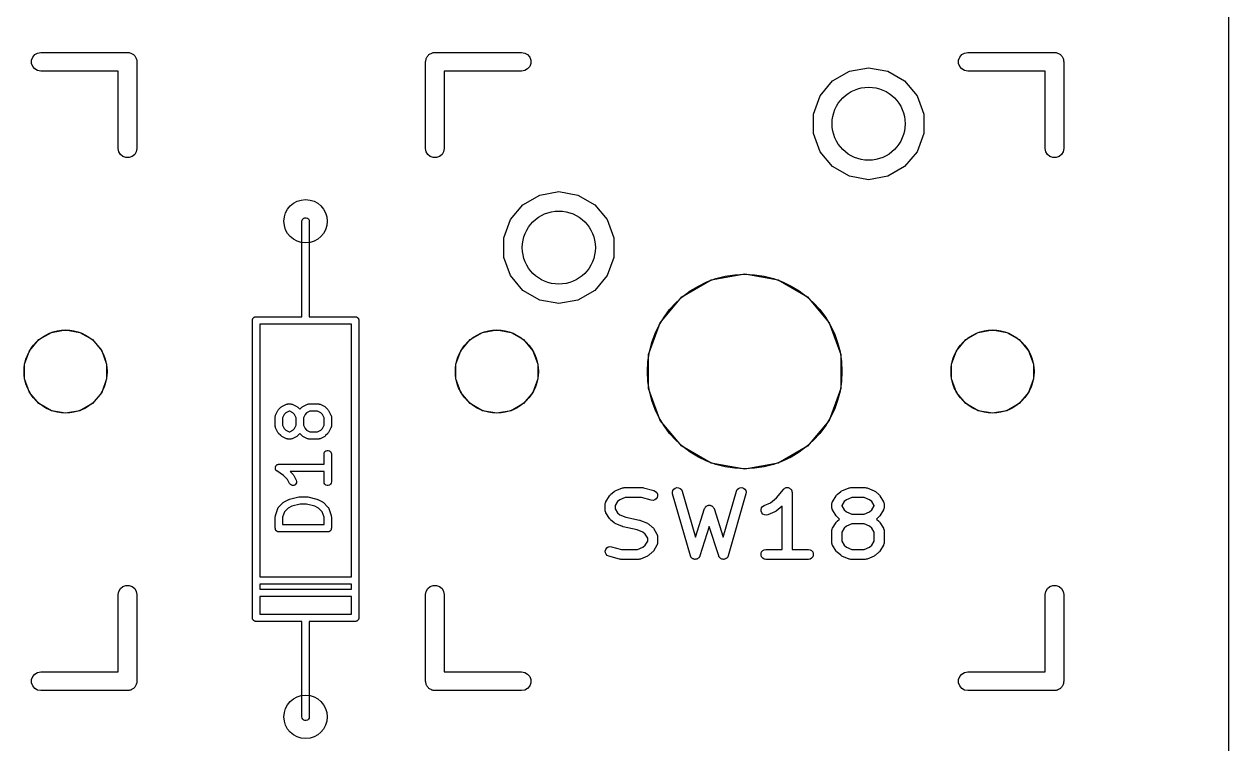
# Model space of a CAD drawing. Extents: x 35 to 203, y -146 to -25.
# Drawn here: x 178.23 to 202.93, y -67.63 to -52.88 of the extents above; entities that cross this region are included whole.
import ezdxf

# ---------------------------------------------------------------- set-up
doc = ezdxf.new("R2010")
doc.units = 0
doc.header["$MEASUREMENT"] = 0
doc.layers.get('0').update_dxf_attribs({"linetype": 'CONTINUOUS'})
doc.layers.add('BLACK', color=7, linetype='CONTINUOUS')

# ---------------------------------------------------------------- blocks, each defined once
blk = doc.blocks.new('PCB外形')
at = {"layer": 'BLACK'}
blk.add_line((202.925, -145.925), (202.925, -28.075), dxfattribs=at)
blk = doc.blocks.new('PCB詳細')
at = {"layer": 'BLACK'}
for p, q in [((178.384, -53.6169), (178.407, -53.5547)), ((178.407, -53.5547), (178.45, -53.5041)), ((178.45, -53.5041), (178.507, -53.471)), ((178.507, -53.471), (178.572, -53.4595)), ((178.572, -53.4595), (180.35, -53.4595)), ((180.35, -53.4595), (180.366, -53.4624)), ((180.366, -53.4624), (180.383, -53.4624)), ((180.383, -53.4624), (180.399, -53.4681)), ((180.399, -53.4681), (180.415, -53.471)), ((180.415, -53.471), (180.43, -53.4793)), ((180.43, -53.4793), (180.445, -53.485)), ((180.445, -53.485), (180.458, -53.4957)), ((180.458, -53.4957), (180.472, -53.5041)), ((180.472, -53.5041), (180.483, -53.5168)), ((180.483, -53.5168), (180.496, -53.5275)), ((180.496, -53.5275), (180.504, -53.542)), ((180.504, -53.542), (180.515, -53.5547)), ((180.515, -53.5547), (180.521, -53.5704)), ((180.521, -53.5704), (180.529, -53.5848)), ((180.529, -53.5848), (180.532, -53.6013)), ((186.468, -53.6013), (186.471, -53.5848)), ((186.471, -53.5848), (186.479, -53.5704)), ((186.479, -53.5704), (186.485, -53.5547)), ((186.485, -53.5547), (186.496, -53.542)), ((186.496, -53.542), (186.504, -53.5275)), ((186.504, -53.5275), (186.517, -53.5168)), ((186.517, -53.5168), (186.528, -53.5041)), ((186.528, -53.5041), (186.542, -53.4957)), ((186.542, -53.4957), (186.555, -53.485)), ((186.555, -53.485), (186.57, -53.4793)), ((186.57, -53.4793), (186.585, -53.471)), ((186.585, -53.471), (186.601, -53.4681)), ((186.601, -53.4681), (186.617, -53.4624)), ((186.617, -53.4624), (186.634, -53.4624)), ((186.634, -53.4624), (186.65, -53.4595)), ((186.65, -53.4595), (188.428, -53.4595)), ((188.428, -53.4595), (188.493, -53.471)), ((188.493, -53.471), (188.55, -53.5041)), ((188.55, -53.5041), (188.593, -53.5547)), ((188.593, -53.5547), (188.616, -53.6169)), ((197.384, -53.6169), (197.407, -53.5547)), ((197.407, -53.5547), (197.45, -53.5041)), ((197.45, -53.5041), (197.507, -53.471)), ((197.507, -53.471), (197.572, -53.4595)), ((197.572, -53.4595), (199.35, -53.4595)), ((199.35, -53.4595), (199.366, -53.4624)), ((199.366, -53.4624), (199.383, -53.4624)), ((199.383, -53.4624), (199.399, -53.4681)), ((199.399, -53.4681), (199.415, -53.471)), ((199.415, -53.471), (199.43, -53.4793)), ((199.43, -53.4793), (199.445, -53.485)), ((199.445, -53.485), (199.458, -53.4957)), ((199.458, -53.4957), (199.472, -53.5041)), ((199.472, -53.5041), (199.483, -53.5168)), ((199.483, -53.5168), (199.496, -53.5275)), ((199.496, -53.5275), (199.504, -53.542)), ((199.504, -53.542), (199.515, -53.5547)), ((199.515, -53.5547), (199.521, -53.5704)), ((199.521, -53.5704), (199.529, -53.5848)), ((199.529, -53.5848), (199.532, -53.6013)), ((178.384, -53.6831), (178.384, -53.6169)), ((178.407, -53.7452), (178.384, -53.6831)), ((178.45, -53.7959), (178.407, -53.7452)), ((178.507, -53.829), (178.45, -53.7959)), ((178.572, -53.8405), (178.507, -53.829)), ((180.532, -53.6013), (180.538, -53.6169)), ((180.538, -53.6169), (180.538, -53.6336)), ((180.538, -53.6336), (180.54, -53.65)), ((180.54, -53.65), (180.54, -55.428)), ((186.459, -53.65), (186.462, -53.6336)), ((186.459, -55.428), (186.459, -53.65)), ((186.462, -53.6169), (186.468, -53.6013)), ((186.462, -53.6336), (186.462, -53.6169)), ((188.493, -53.829), (188.428, -53.8405)), ((188.55, -53.7959), (188.493, -53.829)), ((188.593, -53.7452), (188.55, -53.7959)), ((188.616, -53.6831), (188.593, -53.7452)), ((188.616, -53.6169), (188.616, -53.6831)), ((195.148, -53.8418), (195.54, -53.7726)), ((195.54, -53.7726), (195.932, -53.8418)), ((197.384, -53.6831), (197.384, -53.6169)), ((197.407, -53.7452), (197.384, -53.6831)), ((197.45, -53.7959), (197.407, -53.7452)), ((197.507, -53.829), (197.45, -53.7959)), ((197.572, -53.8405), (197.507, -53.829)), ((199.532, -53.6013), (199.538, -53.6169)), ((199.538, -53.6169), (199.538, -53.6336)), ((199.538, -53.6336), (199.54, -53.65)), ((199.54, -53.65), (199.54, -55.428)), ((180.159, -53.8405), (178.572, -53.8405)), ((180.159, -55.428), (180.159, -53.8405)), ((188.428, -53.8405), (186.84, -53.8405)), ((186.84, -53.8405), (186.84, -55.428)), ((194.546, -54.3463), (194.802, -54.0411)), ((194.802, -54.0411), (195.148, -53.8418)), ((195.932, -53.8418), (196.278, -54.0411)), ((196.278, -54.0411), (196.534, -54.3463)), ((199.159, -53.8405), (197.572, -53.8405)), ((199.159, -55.428), (199.159, -53.8405)), ((194.41, -54.7208), (194.546, -54.3463)), ((196.534, -54.3463), (196.67, -54.7208)), ((194.41, -55.1192), (194.41, -54.7208)), ((196.67, -54.7208), (196.67, -55.1192)), ((194.546, -55.4937), (194.41, -55.1192)), ((196.67, -55.1192), (196.534, -55.4937)), ((180.171, -55.4932), (180.159, -55.428)), ((180.204, -55.5505), (180.171, -55.4932)), ((180.255, -55.593), (180.204, -55.5505)), ((180.496, -55.5505), (180.445, -55.593)), ((180.529, -55.4932), (180.496, -55.5505)), ((180.54, -55.428), (180.529, -55.4932)), ((186.471, -55.4932), (186.459, -55.428)), ((186.504, -55.5505), (186.471, -55.4932)), ((186.555, -55.593), (186.504, -55.5505)), ((186.796, -55.5505), (186.745, -55.593)), ((186.829, -55.4932), (186.796, -55.5505)), ((186.84, -55.428), (186.829, -55.4932)), ((194.802, -55.7989), (194.546, -55.4937)), ((196.534, -55.4937), (196.278, -55.7989)), ((199.171, -55.4932), (199.159, -55.428)), ((199.204, -55.5505), (199.171, -55.4932)), ((199.255, -55.593), (199.204, -55.5505)), ((199.496, -55.5505), (199.445, -55.593)), ((199.529, -55.4932), (199.496, -55.5505)), ((199.54, -55.428), (199.529, -55.4932)), ((180.317, -55.6156), (180.255, -55.593)), ((180.383, -55.6156), (180.317, -55.6156)), ((180.445, -55.593), (180.383, -55.6156)), ((186.617, -55.6156), (186.555, -55.593)), ((186.683, -55.6156), (186.617, -55.6156)), ((186.745, -55.593), (186.683, -55.6156)), ((195.148, -55.9982), (194.802, -55.7989)), ((196.278, -55.7989), (195.932, -55.9982)), ((199.317, -55.6156), (199.255, -55.593)), ((199.383, -55.6156), (199.317, -55.6156)), ((199.445, -55.593), (199.383, -55.6156)), ((195.54, -56.0674), (195.148, -55.9982)), ((195.932, -55.9982), (195.54, -56.0674)), ((188.452, -56.5811), (188.798, -56.3818)), ((188.798, -56.3818), (189.19, -56.3126)), ((189.19, -56.3126), (189.582, -56.3818)), ((189.582, -56.3818), (189.928, -56.5811)), ((188.196, -56.8863), (188.452, -56.5811)), ((189.928, -56.5811), (190.184, -56.8863)), ((183.925, -56.92), (183.93, -56.8943)), ((183.925, -58.19), (183.925, -56.92)), ((183.93, -56.8943), (183.943, -56.8718)), ((183.943, -56.8718), (183.963, -56.855)), ((183.963, -56.855), (183.987, -56.8461)), ((183.987, -56.8461), (184.013, -56.8461)), ((184.013, -56.8461), (184.037, -56.855)), ((184.037, -56.855), (184.057, -56.8718)), ((184.057, -56.8718), (184.07, -56.8943)), ((184.07, -56.8943), (184.075, -56.92)), ((184.075, -56.92), (184.075, -58.19)), ((188.06, -57.2608), (188.196, -56.8863)), ((190.184, -56.8863), (190.32, -57.2608)), ((188.06, -57.6592), (188.06, -57.2608)), ((190.32, -57.2608), (190.32, -57.6592)), ((188.196, -58.0337), (188.06, -57.6592)), ((190.32, -57.6592), (190.184, -58.0337)), ((188.452, -58.3389), (188.196, -58.0337)), ((190.184, -58.0337), (189.928, -58.3389)), ((192.315, -58.1192), (193, -57.9985)), ((193, -57.9985), (193.685, -58.1192)), ((183.925, -58.877), (183.925, -58.19)), ((184.075, -58.19), (184.075, -58.877)), ((191.713, -58.4667), (192.315, -58.1192)), ((193.685, -58.1192), (194.287, -58.4667)), ((188.798, -58.5382), (188.452, -58.3389)), ((189.928, -58.3389), (189.582, -58.5382)), ((191.267, -58.9992), (191.713, -58.4667)), ((194.287, -58.4667), (194.733, -58.9992)), ((189.19, -58.6074), (188.798, -58.5382)), ((189.582, -58.5382), (189.19, -58.6074)), ((182.909, -58.952), (182.91, -58.9455)), ((182.909, -65.048), (182.909, -58.952)), ((182.91, -58.939), (182.912, -58.9328)), ((182.91, -58.9455), (182.91, -58.939)), ((182.912, -58.9328), (182.914, -58.9263)), ((182.914, -58.9263), (182.917, -58.9207)), ((182.917, -58.9207), (182.919, -58.9145)), ((182.919, -58.9145), (182.923, -58.9095)), ((182.923, -58.9095), (182.927, -58.9038)), ((182.927, -58.9038), (182.932, -58.8996)), ((182.932, -58.8996), (182.936, -58.8945)), ((182.936, -58.8945), (182.941, -58.8913)), ((182.941, -58.8913), (182.946, -58.887)), ((182.946, -58.887), (182.953, -58.8848)), ((182.953, -58.8848), (182.958, -58.8815)), ((182.958, -58.8815), (182.965, -58.8804)), ((182.965, -58.8804), (182.971, -58.8781)), ((182.971, -58.8781), (182.978, -58.8781)), ((182.978, -58.8781), (182.984, -58.877)), ((182.984, -58.877), (183.925, -58.877)), ((184.075, -58.877), (185.016, -58.877)), ((185.016, -58.877), (185.022, -58.8781)), ((185.022, -58.8781), (185.029, -58.8781)), ((185.029, -58.8781), (185.035, -58.8804)), ((185.035, -58.8804), (185.042, -58.8815)), ((185.042, -58.8815), (185.047, -58.8848)), ((185.047, -58.8848), (185.053, -58.887)), ((185.053, -58.887), (185.059, -58.8913)), ((185.059, -58.8913), (185.064, -58.8945)), ((185.064, -58.8945), (185.068, -58.8996)), ((185.068, -58.8996), (185.073, -58.9038)), ((185.073, -58.9038), (185.077, -58.9095)), ((185.077, -58.9095), (185.081, -58.9145)), ((185.081, -58.9145), (185.083, -58.9207)), ((185.083, -58.9207), (185.086, -58.9263)), ((185.086, -58.9263), (185.088, -58.9328)), ((185.088, -58.9328), (185.09, -58.939)), ((185.09, -58.939), (185.09, -58.9455)), ((185.09, -58.9455), (185.091, -58.952)), ((185.091, -58.952), (185.091, -65.048)), ((191.029, -59.6524), (191.267, -58.9992)), ((194.733, -58.9992), (194.971, -59.6524)), ((178.531, -59.3457), (178.788, -59.1974)), ((178.788, -59.1974), (179.08, -59.1458)), ((179.08, -59.1458), (179.372, -59.1974)), ((179.372, -59.1974), (179.629, -59.3457)), ((184, -59.027), (183.059, -59.027)), ((183.059, -59.027), (183.059, -64.211)), ((184.941, -59.027), (184, -59.027)), ((184.941, -64.211), (184.941, -59.027)), ((187.371, -59.3457), (187.628, -59.1974)), ((187.628, -59.1974), (187.92, -59.1458)), ((187.92, -59.1458), (188.212, -59.1974)), ((188.212, -59.1974), (188.469, -59.3457)), ((197.531, -59.3457), (197.788, -59.1974)), ((197.788, -59.1974), (198.08, -59.1458)), ((198.08, -59.1458), (198.372, -59.1974)), ((198.372, -59.1974), (198.629, -59.3457)), ((178.34, -59.5729), (178.531, -59.3457)), ((179.629, -59.3457), (179.82, -59.5729)), ((187.18, -59.5729), (187.371, -59.3457)), ((188.469, -59.3457), (188.66, -59.5729)), ((197.34, -59.5729), (197.531, -59.3457)), ((198.629, -59.3457), (198.82, -59.5729)), ((178.239, -59.8517), (178.34, -59.5729)), ((179.82, -59.5729), (179.921, -59.8517)), ((187.079, -59.8517), (187.18, -59.5729)), ((188.66, -59.5729), (188.761, -59.8517)), ((191.029, -60.3476), (191.029, -59.6524)), ((194.971, -59.6524), (194.971, -60.3476)), ((197.239, -59.8517), (197.34, -59.5729)), ((198.82, -59.5729), (198.921, -59.8517)), ((178.239, -60.1483), (178.239, -59.8517)), ((179.921, -59.8517), (179.921, -60.1483)), ((187.079, -60.1483), (187.079, -59.8517)), ((188.761, -59.8517), (188.761, -60.1483)), ((197.239, -60.1483), (197.239, -59.8517)), ((198.921, -59.8517), (198.921, -60.1483)), ((178.34, -60.4271), (178.239, -60.1483)), ((179.921, -60.1483), (179.82, -60.4271)), ((187.18, -60.4271), (187.079, -60.1483)), ((188.761, -60.1483), (188.66, -60.4271)), ((197.34, -60.4271), (197.239, -60.1483)), ((198.921, -60.1483), (198.82, -60.4271)), ((178.531, -60.6543), (178.34, -60.4271)), ((179.82, -60.4271), (179.629, -60.6543)), ((187.371, -60.6543), (187.18, -60.4271)), ((188.66, -60.4271), (188.469, -60.6543)), ((191.267, -61.0008), (191.029, -60.3476)), ((194.971, -60.3476), (194.733, -61.0008)), ((197.531, -60.6543), (197.34, -60.4271)), ((198.82, -60.4271), (198.629, -60.6543)), ((178.788, -60.8026), (178.531, -60.6543)), ((179.629, -60.6543), (179.372, -60.8026)), ((183.447, -60.7803), (183.495, -60.7327)), ((183.495, -60.7327), (183.504, -60.7258)), ((183.504, -60.7258), (183.514, -60.7186)), ((183.514, -60.7186), (183.609, -60.671)), ((183.609, -60.671), (183.613, -60.6698)), ((183.613, -60.6698), (183.617, -60.6676)), ((183.617, -60.6676), (183.626, -60.6661)), ((183.626, -60.6661), (183.634, -60.6636)), ((183.634, -60.6636), (183.639, -60.6638)), ((183.639, -60.6638), (183.643, -60.6631)), ((183.643, -60.6631), (183.69, -60.6631)), ((183.69, -60.6631), (183.695, -60.6638)), ((183.695, -60.6638), (183.699, -60.6636)), ((183.699, -60.6636), (183.707, -60.6661)), ((183.707, -60.6661), (183.716, -60.6676)), ((183.716, -60.6676), (183.72, -60.6698)), ((183.72, -60.6698), (183.724, -60.671)), ((183.724, -60.671), (183.819, -60.7186)), ((183.819, -60.7186), (183.829, -60.7258)), ((183.829, -60.7258), (183.839, -60.7327)), ((183.839, -60.7327), (183.881, -60.7749)), ((183.881, -60.7749), (183.923, -60.7327)), ((183.923, -60.7327), (183.933, -60.7258)), ((183.933, -60.7258), (183.943, -60.7186)), ((183.943, -60.7186), (184.038, -60.671)), ((184.038, -60.671), (184.042, -60.6698)), ((184.042, -60.6698), (184.046, -60.6676)), ((184.046, -60.6676), (184.054, -60.6661)), ((184.054, -60.6661), (184.063, -60.6636)), ((184.063, -60.6636), (184.067, -60.6638)), ((184.067, -60.6638), (184.071, -60.6631)), ((184.071, -60.6631), (184.262, -60.6631)), ((184.262, -60.6631), (184.266, -60.6638)), ((184.266, -60.6638), (184.27, -60.6636)), ((184.27, -60.6636), (184.279, -60.6661)), ((184.279, -60.6661), (184.288, -60.6676)), ((184.288, -60.6676), (184.291, -60.6698)), ((184.291, -60.6698), (184.295, -60.671)), ((184.295, -60.671), (184.391, -60.7186)), ((184.391, -60.7186), (184.4, -60.7258)), ((184.4, -60.7258), (184.41, -60.7327)), ((184.41, -60.7327), (184.458, -60.7803)), ((187.628, -60.8026), (187.371, -60.6543)), ((188.469, -60.6543), (188.212, -60.8026)), ((197.788, -60.8026), (197.531, -60.6543)), ((198.629, -60.6543), (198.372, -60.8026)), ((179.08, -60.8541), (178.788, -60.8026)), ((179.372, -60.8026), (179.08, -60.8541)), ((183.377, -60.9286), (183.378, -60.9243)), ((183.377, -61.119), (183.377, -60.9286)), ((183.378, -60.92), (183.38, -60.9116)), ((183.378, -60.9243), (183.378, -60.92)), ((183.38, -60.9116), (183.382, -60.9029)), ((183.382, -60.9029), (183.384, -60.8992)), ((183.384, -60.8992), (183.385, -60.895)), ((183.385, -60.895), (183.433, -60.7998)), ((183.433, -60.7998), (183.44, -60.7901)), ((183.44, -60.7901), (183.447, -60.7803)), ((183.562, -60.8778), (183.527, -60.9463)), ((183.527, -60.9463), (183.527, -61.1013)), ((183.592, -60.8474), (183.562, -60.8778)), ((183.661, -60.8131), (183.592, -60.8474)), ((183.673, -60.8131), (183.661, -60.8131)), ((183.741, -60.8474), (183.673, -60.8131)), ((183.772, -60.8778), (183.741, -60.8474)), ((183.806, -60.9463), (183.772, -60.8778)), ((183.806, -61.1013), (183.806, -60.9463)), ((183.99, -60.8778), (183.956, -60.9463)), ((183.956, -60.9463), (183.956, -61.1013)), ((184.021, -60.8474), (183.99, -60.8778)), ((184.089, -60.8131), (184.021, -60.8474)), ((184.244, -60.8131), (184.089, -60.8131)), ((184.313, -60.8474), (184.244, -60.8131)), ((184.343, -60.8778), (184.313, -60.8474)), ((184.377, -60.9463), (184.343, -60.8778)), ((184.377, -61.1013), (184.377, -60.9463)), ((184.458, -60.7803), (184.465, -60.7901)), ((184.465, -60.7901), (184.472, -60.7998)), ((184.472, -60.7998), (184.519, -60.895)), ((184.519, -60.895), (184.521, -60.8992)), ((184.521, -60.8992), (184.523, -60.9029)), ((184.523, -60.9029), (184.524, -60.9116)), ((184.524, -60.9116), (184.527, -60.92)), ((184.527, -60.92), (184.527, -60.9243)), ((184.527, -60.9243), (184.527, -60.9286)), ((184.527, -60.9286), (184.527, -61.119)), ((187.92, -60.8541), (187.628, -60.8026)), ((188.212, -60.8026), (187.92, -60.8541)), ((198.08, -60.8541), (197.788, -60.8026)), ((198.372, -60.8026), (198.08, -60.8541)), ((183.378, -61.1233), (183.377, -61.119)), ((183.378, -61.1276), (183.378, -61.1233)), ((183.38, -61.136), (183.378, -61.1276)), ((183.382, -61.1447), (183.38, -61.136)), ((183.384, -61.1484), (183.382, -61.1447)), ((183.385, -61.1526), (183.384, -61.1484)), ((183.433, -61.2478), (183.385, -61.1526)), ((183.527, -61.1013), (183.562, -61.1699)), ((183.562, -61.1699), (183.592, -61.2003)), ((183.592, -61.2003), (183.661, -61.2345)), ((183.661, -61.2345), (183.673, -61.2345)), ((183.673, -61.2345), (183.741, -61.2003)), ((183.741, -61.2003), (183.772, -61.1699)), ((183.772, -61.1699), (183.806, -61.1013)), ((183.956, -61.1013), (183.99, -61.1699)), ((183.99, -61.1699), (184.021, -61.2003)), ((184.021, -61.2003), (184.089, -61.2345)), ((184.089, -61.2345), (184.244, -61.2345)), ((184.244, -61.2345), (184.313, -61.2003)), ((184.313, -61.2003), (184.343, -61.1699)), ((184.343, -61.1699), (184.377, -61.1013)), ((184.519, -61.1526), (184.472, -61.2478)), ((184.521, -61.1484), (184.519, -61.1526)), ((184.523, -61.1447), (184.521, -61.1484)), ((184.524, -61.136), (184.523, -61.1447)), ((184.527, -61.1276), (184.524, -61.136)), ((184.527, -61.119), (184.527, -61.1233)), ((184.527, -61.1233), (184.527, -61.1276)), ((191.713, -61.5332), (191.267, -61.0008)), ((194.733, -61.0008), (194.287, -61.5332)), ((183.44, -61.2575), (183.433, -61.2478)), ((183.447, -61.2673), (183.44, -61.2575)), ((183.495, -61.3149), (183.447, -61.2673)), ((183.504, -61.3218), (183.495, -61.3149)), ((183.514, -61.329), (183.504, -61.3218)), ((183.609, -61.3766), (183.514, -61.329)), ((183.613, -61.3778), (183.609, -61.3766)), ((183.617, -61.38), (183.613, -61.3778)), ((183.626, -61.3815), (183.617, -61.38)), ((183.634, -61.384), (183.626, -61.3815)), ((183.639, -61.3838), (183.634, -61.384)), ((183.643, -61.3845), (183.639, -61.3838)), ((183.69, -61.3845), (183.643, -61.3845)), ((183.695, -61.3838), (183.69, -61.3845)), ((183.699, -61.384), (183.695, -61.3838)), ((183.707, -61.3815), (183.699, -61.384)), ((183.716, -61.38), (183.707, -61.3815)), ((183.72, -61.3778), (183.716, -61.38)), ((183.724, -61.3766), (183.72, -61.3778)), ((183.819, -61.329), (183.724, -61.3766)), ((183.829, -61.3218), (183.819, -61.329)), ((183.839, -61.3149), (183.829, -61.3218)), ((183.881, -61.2727), (183.839, -61.3149)), ((183.923, -61.3149), (183.881, -61.2727)), ((183.933, -61.3218), (183.923, -61.3149)), ((183.943, -61.329), (183.933, -61.3218)), ((184.038, -61.3766), (183.943, -61.329)), ((184.042, -61.3778), (184.038, -61.3766)), ((184.046, -61.38), (184.042, -61.3778)), ((184.054, -61.3815), (184.046, -61.38)), ((184.063, -61.384), (184.054, -61.3815)), ((184.067, -61.3838), (184.063, -61.384)), ((184.071, -61.3845), (184.067, -61.3838)), ((184.262, -61.3845), (184.071, -61.3845)), ((184.266, -61.3838), (184.262, -61.3845)), ((184.27, -61.384), (184.266, -61.3838)), ((184.279, -61.3815), (184.27, -61.384)), ((184.288, -61.38), (184.279, -61.3815)), ((184.291, -61.3778), (184.288, -61.38)), ((184.295, -61.3766), (184.291, -61.3778)), ((184.391, -61.329), (184.295, -61.3766)), ((184.4, -61.3218), (184.391, -61.329)), ((184.41, -61.3149), (184.4, -61.3218)), ((184.458, -61.2673), (184.41, -61.3149)), ((184.465, -61.2575), (184.458, -61.2673)), ((184.472, -61.2478), (184.465, -61.2575)), ((184.377, -61.6905), (184.382, -61.6648)), ((184.377, -61.9012), (184.377, -61.6905)), ((184.382, -61.6648), (184.395, -61.6423)), ((184.395, -61.6423), (184.415, -61.6255)), ((184.415, -61.6255), (184.439, -61.6166)), ((184.439, -61.6166), (184.465, -61.6166)), ((184.465, -61.6166), (184.49, -61.6255)), ((184.49, -61.6255), (184.51, -61.6423)), ((184.51, -61.6423), (184.523, -61.6648)), ((184.523, -61.6648), (184.527, -61.6905)), ((184.527, -61.6905), (184.527, -62.2619)), ((192.315, -61.8808), (191.713, -61.5332)), ((194.287, -61.5332), (193.685, -61.8808)), ((183.378, -61.9714), (183.379, -61.9673)), ((183.379, -61.9803), (183.378, -61.9714)), ((183.379, -61.9632), (183.382, -61.9548)), ((183.379, -61.9673), (183.379, -61.9632)), ((183.379, -61.9892), (183.379, -61.9803)), ((183.382, -61.9548), (183.384, -61.9461)), ((183.384, -61.9461), (183.386, -61.9426)), ((183.386, -61.9426), (183.387, -61.9387)), ((183.387, -61.9387), (183.393, -61.9318)), ((183.393, -61.9318), (183.398, -61.9244)), ((183.398, -61.9244), (183.402, -61.9219)), ((183.402, -61.9219), (183.404, -61.9187)), ((183.404, -61.9187), (183.412, -61.9143)), ((183.412, -61.9143), (183.419, -61.909)), ((183.419, -61.909), (183.423, -61.9078)), ((183.423, -61.9078), (183.427, -61.9057)), ((183.427, -61.9057), (183.436, -61.9042)), ((183.436, -61.9042), (183.444, -61.9016)), ((183.444, -61.9016), (183.448, -61.9019)), ((183.448, -61.9019), (183.452, -61.9012)), ((183.452, -61.9012), (184.377, -61.9012)), ((193, -62.0015), (192.315, -61.8808)), ((193.685, -61.8808), (193, -62.0015)), ((183.38, -61.9931), (183.379, -61.9892)), ((183.38, -61.9973), (183.38, -61.9931)), ((183.384, -62.0053), (183.38, -61.9973)), ((183.387, -62.0137), (183.384, -62.0053)), ((183.39, -62.0169), (183.387, -62.0137)), ((183.392, -62.0206), (183.39, -62.0169)), ((183.398, -62.0268), (183.392, -62.0206)), ((183.404, -62.0336), (183.398, -62.0268)), ((183.408, -62.0357), (183.404, -62.0336)), ((183.411, -62.0386), (183.408, -62.0357)), ((183.547, -62.1297), (183.411, -62.0386)), ((183.629, -62.2111), (183.547, -62.1297)), ((183.671, -62.2954), (183.629, -62.2111)), ((184.377, -62.0512), (183.681, -62.0512)), ((183.681, -62.0512), (183.744, -62.1136)), ((183.744, -62.1136), (183.75, -62.1235)), ((183.75, -62.1235), (183.758, -62.1331)), ((183.758, -62.1331), (183.805, -62.2284)), ((183.805, -62.2284), (183.813, -62.2533)), ((184.377, -62.2619), (184.377, -62.0512)), ((183.687, -62.3164), (183.671, -62.2954)), ((183.708, -62.3307), (183.687, -62.3164)), ((183.734, -62.3368), (183.708, -62.3307)), ((183.759, -62.3338), (183.734, -62.3368)), ((183.783, -62.3221), (183.759, -62.3338)), ((183.801, -62.3032), (183.783, -62.3221)), ((183.811, -62.2793), (183.801, -62.3032)), ((183.813, -62.2533), (183.811, -62.2793)), ((184.382, -62.2876), (184.377, -62.2619)), ((184.395, -62.3101), (184.382, -62.2876)), ((184.415, -62.3269), (184.395, -62.3101)), ((184.439, -62.3358), (184.415, -62.3269)), ((184.465, -62.3358), (184.439, -62.3358)), ((184.49, -62.3269), (184.465, -62.3358)), ((184.51, -62.3101), (184.49, -62.3269)), ((184.523, -62.2876), (184.51, -62.3101)), ((184.527, -62.2619), (184.523, -62.2876)), ((190.25, -62.5224), (190.322, -62.4619)), ((190.322, -62.4619), (190.336, -62.4544)), ((190.336, -62.4544), (190.348, -62.4462)), ((190.348, -62.4462), (190.493, -62.3857)), ((190.493, -62.3857), (190.496, -62.3852)), ((190.496, -62.3852), (190.498, -62.3841)), ((190.498, -62.3841), (190.513, -62.3814)), ((190.513, -62.3814), (190.528, -62.378)), ((190.528, -62.378), (190.53, -62.3783)), ((190.53, -62.3783), (190.533, -62.3779)), ((190.533, -62.3779), (190.895, -62.3779)), ((190.895, -62.3779), (190.909, -62.3803)), ((190.909, -62.3803), (190.923, -62.3816)), ((190.923, -62.3816), (191.14, -62.4421)), ((191.14, -62.4421), (191.172, -62.4573)), ((191.172, -62.4573), (191.197, -62.4825)), ((191.52, -62.4723), (191.528, -62.4381)), ((191.523, -62.5074), (191.52, -62.4723)), ((191.528, -62.4381), (191.548, -62.4089)), ((191.548, -62.4089), (191.577, -62.3882)), ((191.577, -62.3882), (191.611, -62.3785)), ((191.611, -62.3785), (191.646, -62.381)), ((191.646, -62.381), (191.678, -62.3953)), ((191.678, -62.3953), (191.703, -62.4199)), ((191.703, -62.4199), (191.719, -62.4516)), ((191.719, -62.4516), (191.99, -63.399)), ((192.559, -63.399), (192.83, -62.4516)), ((192.83, -62.4516), (192.845, -62.4199)), ((192.845, -62.4199), (192.871, -62.3953)), ((192.871, -62.3953), (192.903, -62.381)), ((192.903, -62.381), (192.938, -62.3785)), ((192.938, -62.3785), (192.972, -62.3882)), ((192.972, -62.3882), (193, -62.4089)), ((193, -62.4089), (193.02, -62.4381)), ((193.02, -62.4381), (193.029, -62.4723)), ((193.029, -62.4723), (193.025, -62.5074)), ((193.653, -62.5895), (193.792, -62.4161)), ((193.792, -62.4153), (193.793, -62.4142)), ((193.792, -62.4161), (193.792, -62.4153)), ((193.793, -62.4142), (193.806, -62.4036)), ((193.806, -62.4036), (193.818, -62.3927)), ((193.818, -62.3927), (193.819, -62.3923)), ((193.819, -62.3923), (193.82, -62.3915)), ((193.82, -62.3915), (193.836, -62.3859)), ((193.836, -62.3859), (193.851, -62.3799)), ((193.851, -62.3799), (193.852, -62.3799)), ((193.852, -62.3799), (193.853, -62.3795)), ((193.853, -62.3795), (193.87, -62.3795)), ((193.87, -62.3795), (193.886, -62.3791)), ((193.886, -62.3791), (193.887, -62.3795)), ((193.887, -62.3795), (193.888, -62.3795)), ((193.888, -62.3795), (193.904, -62.3851)), ((193.904, -62.3851), (193.92, -62.3904)), ((193.92, -62.3904), (193.921, -62.3911)), ((193.921, -62.3911), (193.922, -62.3915)), ((193.922, -62.3915), (193.934, -62.4021)), ((193.934, -62.4021), (193.947, -62.4124)), ((193.947, -62.4124), (193.948, -62.4134)), ((193.948, -62.4134), (193.949, -62.4142)), ((193.949, -62.4142), (193.957, -62.4285)), ((193.957, -62.4285), (193.965, -62.4426)), ((193.965, -62.4426), (193.966, -62.4437)), ((193.966, -62.4437), (193.966, -62.4448)), ((193.966, -62.4448), (193.969, -62.461)), ((193.969, -62.461), (193.972, -62.4771)), ((193.972, -62.4771), (193.972, -62.4783)), ((193.972, -62.4783), (193.972, -62.4795)), ((193.972, -62.4795), (193.972, -63.6479)), ((194.894, -62.5224), (194.967, -62.4619)), ((194.967, -62.4619), (194.98, -62.4544)), ((194.98, -62.4544), (194.993, -62.4462)), ((194.993, -62.4462), (195.138, -62.3857)), ((195.138, -62.3857), (195.14, -62.3852)), ((195.14, -62.3852), (195.142, -62.3841)), ((195.142, -62.3841), (195.158, -62.3814)), ((195.158, -62.3814), (195.172, -62.378)), ((195.172, -62.378), (195.175, -62.3783)), ((195.175, -62.3783), (195.177, -62.3779)), ((195.177, -62.3779), (195.467, -62.3779)), ((195.467, -62.3779), (195.47, -62.3783)), ((195.47, -62.3783), (195.472, -62.378)), ((195.472, -62.378), (195.487, -62.3814)), ((195.487, -62.3814), (195.502, -62.3841)), ((195.502, -62.3841), (195.504, -62.3852)), ((195.504, -62.3852), (195.507, -62.3857)), ((195.507, -62.3857), (195.652, -62.4462)), ((195.652, -62.4462), (195.664, -62.4544)), ((195.664, -62.4544), (195.678, -62.4619)), ((195.678, -62.4619), (195.75, -62.5224)), ((183.447, -62.7803), (183.542, -62.6851)), ((183.542, -62.6851), (183.552, -62.6782)), ((183.552, -62.6782), (183.562, -62.671)), ((183.562, -62.671), (183.657, -62.6234)), ((183.657, -62.6234), (183.665, -62.6211)), ((183.665, -62.6211), (183.672, -62.6177)), ((183.672, -62.6177), (183.863, -62.5701)), ((183.89, -62.7179), (183.717, -62.7612)), ((183.863, -62.5701), (183.872, -62.5694)), ((183.872, -62.5694), (183.881, -62.5679)), ((183.881, -62.5679), (184.024, -62.5679)), ((184.015, -62.7179), (183.89, -62.7179)), ((184.188, -62.7612), (184.015, -62.7179)), ((184.024, -62.5679), (184.033, -62.5694)), ((184.033, -62.5694), (184.042, -62.5701)), ((184.042, -62.5701), (184.232, -62.6177)), ((184.232, -62.6177), (184.24, -62.6211)), ((184.24, -62.6211), (184.248, -62.6234)), ((184.248, -62.6234), (184.343, -62.671)), ((184.343, -62.671), (184.353, -62.6782)), ((184.353, -62.6782), (184.363, -62.6851)), ((184.363, -62.6851), (184.458, -62.7803)), ((190.141, -62.7214), (190.142, -62.7118)), ((190.141, -62.8424), (190.141, -62.7214)), ((190.142, -62.7118), (190.143, -62.7021)), ((190.143, -62.7021), (190.145, -62.6946)), ((190.145, -62.6946), (190.147, -62.6867)), ((190.147, -62.6867), (190.152, -62.6782)), ((190.152, -62.6782), (190.155, -62.6692)), ((190.155, -62.6692), (190.228, -62.5482)), ((190.228, -62.5482), (190.239, -62.5354)), ((190.239, -62.5354), (190.25, -62.5224)), ((190.393, -62.6675), (190.344, -62.7496)), ((190.441, -62.6279), (190.393, -62.6675)), ((190.553, -62.5811), (190.441, -62.6279)), ((190.882, -62.5811), (190.553, -62.5811)), ((191.086, -62.6379), (190.882, -62.5811)), ((191.121, -62.6413), (191.086, -62.6379)), ((191.155, -62.6325), (191.121, -62.6413)), ((191.184, -62.6125), (191.155, -62.6325)), ((191.205, -62.5838), (191.184, -62.6125)), ((191.197, -62.4825), (191.212, -62.5146)), ((191.214, -62.5498), (191.205, -62.5838)), ((191.212, -62.5146), (191.214, -62.5498)), ((191.886, -63.7774), (191.523, -62.5074)), ((193.025, -62.5074), (192.662, -63.7774)), ((193.396, -62.7486), (193.527, -62.694)), ((193.527, -62.694), (193.653, -62.5895)), ((194.785, -62.7214), (194.787, -62.7118)), ((194.785, -62.7819), (194.785, -62.7214)), ((194.787, -62.7021), (194.79, -62.6946)), ((194.787, -62.7118), (194.787, -62.7021)), ((194.79, -62.6946), (194.791, -62.6867)), ((194.791, -62.6867), (194.796, -62.6782)), ((194.796, -62.6782), (194.8, -62.6692)), ((194.8, -62.6692), (194.872, -62.5482)), ((194.872, -62.5482), (194.883, -62.5354)), ((194.883, -62.5354), (194.894, -62.5224)), ((195.038, -62.6675), (194.988, -62.7496)), ((195.085, -62.6279), (195.038, -62.6675)), ((195.197, -62.5811), (195.085, -62.6279)), ((195.447, -62.5811), (195.197, -62.5811)), ((195.559, -62.6279), (195.447, -62.5811)), ((195.607, -62.6675), (195.559, -62.6279)), ((195.656, -62.7496), (195.607, -62.6675)), ((195.75, -62.5224), (195.761, -62.5354)), ((195.761, -62.5354), (195.772, -62.5482)), ((195.772, -62.5482), (195.845, -62.6692)), ((195.845, -62.6692), (195.848, -62.6782)), ((195.848, -62.6782), (195.853, -62.6867)), ((195.853, -62.6867), (195.855, -62.6946)), ((195.855, -62.6946), (195.857, -62.7021)), ((195.857, -62.7021), (195.858, -62.7118)), ((195.858, -62.7118), (195.859, -62.7214)), ((195.859, -62.7214), (195.859, -62.7819)), ((183.377, -62.9762), (183.379, -62.9643)), ((183.379, -62.9643), (183.381, -62.9525)), ((183.381, -62.9525), (183.429, -62.8096)), ((183.429, -62.8096), (183.431, -62.8058)), ((183.431, -62.8058), (183.432, -62.8016)), ((183.432, -62.8016), (183.437, -62.7944)), ((183.437, -62.7944), (183.441, -62.7867)), ((183.441, -62.7867), (183.444, -62.7838)), ((183.444, -62.7838), (183.447, -62.7803)), ((183.566, -62.8738), (183.527, -62.9884)), ((183.64, -62.7997), (183.566, -62.8738)), ((183.717, -62.7612), (183.64, -62.7997)), ((184.265, -62.7997), (184.188, -62.7612)), ((184.339, -62.8738), (184.265, -62.7997)), ((184.377, -62.9884), (184.339, -62.8738)), ((184.458, -62.7803), (184.46, -62.7838)), ((184.46, -62.7838), (184.464, -62.7867)), ((184.464, -62.7867), (184.468, -62.7944)), ((184.468, -62.7944), (184.473, -62.8016)), ((184.473, -62.8016), (184.474, -62.8058)), ((184.474, -62.8058), (184.476, -62.8096)), ((184.476, -62.8096), (184.524, -62.9525)), ((184.524, -62.9525), (184.525, -62.9643)), ((184.525, -62.9643), (184.527, -62.9762)), ((190.142, -62.852), (190.141, -62.8424)), ((190.143, -62.8617), (190.142, -62.852)), ((190.145, -62.8692), (190.143, -62.8617)), ((190.147, -62.8771), (190.145, -62.8692)), ((190.152, -62.8856), (190.147, -62.8771)), ((190.155, -62.8947), (190.152, -62.8856)), ((190.228, -63.0156), (190.155, -62.8947)), ((190.344, -62.7496), (190.344, -62.8142)), ((190.344, -62.8142), (190.393, -62.8963)), ((190.393, -62.8963), (190.441, -62.9359)), ((190.441, -62.9359), (190.563, -62.9868)), ((191.99, -63.399), (192.178, -62.8114)), ((192.178, -62.8114), (192.179, -62.8078)), ((192.179, -62.8078), (192.18, -62.8039)), ((192.18, -62.8039), (192.188, -62.7923)), ((192.188, -62.7923), (192.194, -62.7802)), ((192.194, -62.7802), (192.197, -62.7775)), ((192.197, -62.7775), (192.199, -62.7741)), ((192.199, -62.7741), (192.21, -62.7657)), ((192.21, -62.7657), (192.22, -62.7565)), ((192.22, -62.7565), (192.224, -62.7549)), ((192.224, -62.7549), (192.227, -62.7525)), ((192.227, -62.7525), (192.24, -62.7483)), ((192.24, -62.7483), (192.253, -62.7431)), ((192.253, -62.7431), (192.257, -62.7429)), ((192.257, -62.7429), (192.261, -62.7417)), ((192.261, -62.7417), (192.274, -62.7422)), ((192.274, -62.7422), (192.288, -62.7417)), ((192.288, -62.7417), (192.292, -62.7429)), ((192.292, -62.7429), (192.296, -62.7431)), ((192.296, -62.7431), (192.309, -62.7483)), ((192.309, -62.7483), (192.322, -62.7525)), ((192.322, -62.7525), (192.325, -62.7549)), ((192.325, -62.7549), (192.329, -62.7565)), ((192.329, -62.7565), (192.339, -62.7657)), ((192.339, -62.7657), (192.349, -62.7741)), ((192.349, -62.7741), (192.352, -62.7775)), ((192.352, -62.7775), (192.355, -62.7802)), ((192.355, -62.7802), (192.361, -62.7923)), ((192.361, -62.7923), (192.368, -62.8039)), ((192.368, -62.8039), (192.369, -62.8078)), ((192.369, -62.8078), (192.371, -62.8114)), ((192.371, -62.8114), (192.559, -63.399)), ((193.335, -62.8293), (193.345, -62.7957)), ((193.336, -62.8646), (193.335, -62.8293)), ((193.35, -62.8971), (193.336, -62.8646)), ((193.345, -62.7957), (193.367, -62.7676)), ((193.374, -62.9231), (193.35, -62.8971)), ((193.367, -62.7676), (193.396, -62.7486)), ((193.405, -62.9393), (193.374, -62.9231)), ((193.44, -62.9439), (193.405, -62.9393)), ((193.475, -62.9362), (193.44, -62.9439)), ((193.62, -62.8757), (193.475, -62.9362)), ((193.632, -62.8675), (193.62, -62.8757)), ((193.646, -62.86), (193.632, -62.8675)), ((193.769, -62.7569), (193.646, -62.86)), ((193.769, -63.6479), (193.769, -62.7569)), ((194.787, -62.7915), (194.785, -62.7819)), ((194.787, -62.8012), (194.787, -62.7915)), ((194.79, -62.8087), (194.787, -62.8012)), ((194.791, -62.8167), (194.79, -62.8087)), ((194.796, -62.8251), (194.791, -62.8167)), ((194.8, -62.8342), (194.796, -62.8251)), ((194.872, -62.9551), (194.8, -62.8342)), ((194.883, -62.9679), (194.872, -62.9551)), ((194.894, -62.9809), (194.883, -62.9679)), ((194.988, -62.7496), (194.988, -62.7538)), ((194.988, -62.7538), (195.038, -62.8358)), ((195.038, -62.8358), (195.085, -62.8755)), ((195.085, -62.8755), (195.197, -62.9222)), ((195.197, -62.9222), (195.447, -62.9222)), ((195.447, -62.9222), (195.559, -62.8755)), ((195.559, -62.8755), (195.607, -62.8358)), ((195.607, -62.8358), (195.656, -62.7538)), ((195.656, -62.7538), (195.656, -62.7496)), ((195.761, -62.9679), (195.75, -62.9809)), ((195.772, -62.9551), (195.761, -62.9679)), ((195.845, -62.8342), (195.772, -62.9551)), ((195.848, -62.8251), (195.845, -62.8342)), ((195.853, -62.8167), (195.848, -62.8251)), ((195.855, -62.8087), (195.853, -62.8167)), ((195.857, -62.8012), (195.855, -62.8087)), ((195.858, -62.7915), (195.857, -62.8012)), ((195.859, -62.7819), (195.858, -62.7915)), ((183.377, -63.2143), (183.377, -62.9762)), ((183.379, -63.2207), (183.377, -63.2143)), ((183.379, -63.2273), (183.379, -63.2207)), ((183.527, -62.9884), (183.527, -63.1393)), ((183.527, -63.1393), (184.377, -63.1393)), ((184.377, -63.1393), (184.377, -62.9884)), ((184.527, -63.2143), (184.526, -63.2207)), ((184.526, -63.2207), (184.526, -63.2273)), ((184.527, -62.9762), (184.527, -63.2143)), ((190.239, -63.0284), (190.228, -63.0156)), ((190.25, -63.0414), (190.239, -63.0284)), ((190.322, -63.1019), (190.25, -63.0414)), ((190.336, -63.1094), (190.322, -63.1019)), ((190.348, -63.1176), (190.336, -63.1094)), ((190.493, -63.1781), (190.348, -63.1176)), ((190.503, -63.1802), (190.493, -63.1781)), ((190.512, -63.1837), (190.503, -63.1802)), ((190.793, -63.2423), (190.512, -63.1837)), ((190.563, -62.9868), (190.844, -63.0453)), ((190.844, -63.0453), (190.853, -63.0489)), ((190.853, -63.0489), (190.862, -63.051)), ((190.862, -63.051), (191.007, -63.1115)), ((191.007, -63.1115), (191.02, -63.1196)), ((191.02, -63.1196), (191.033, -63.1272)), ((191.033, -63.1272), (191.106, -63.1877)), ((191.106, -63.1877), (191.117, -63.2006)), ((191.117, -63.2006), (191.128, -63.2134)), ((191.128, -63.2134), (191.2, -63.3344)), ((192.274, -63.1757), (192.081, -63.7805)), ((192.468, -63.7805), (192.274, -63.1757)), ((194.796, -63.2225), (194.8, -63.2134)), ((194.8, -63.2134), (194.872, -63.0925)), ((194.872, -63.0925), (194.883, -63.0797)), ((194.883, -63.0797), (194.894, -63.0667)), ((194.946, -63.0238), (194.894, -62.9809)), ((194.894, -63.0667), (194.946, -63.0238)), ((195.038, -63.2118), (194.988, -63.2939)), ((195.085, -63.1722), (195.038, -63.2118)), ((195.197, -63.1254), (195.085, -63.1722)), ((195.447, -63.1254), (195.197, -63.1254)), ((195.559, -63.1722), (195.447, -63.1254)), ((195.607, -63.2118), (195.559, -63.1722)), ((195.656, -63.2939), (195.607, -63.2118)), ((195.75, -62.9809), (195.699, -63.0238)), ((195.699, -63.0238), (195.75, -63.0667)), ((195.75, -63.0667), (195.761, -63.0797)), ((195.761, -63.0797), (195.772, -63.0925)), ((195.772, -63.0925), (195.845, -63.2134)), ((195.845, -63.2134), (195.848, -63.2225)), ((183.381, -63.2335), (183.379, -63.2273)), ((183.382, -63.2399), (183.381, -63.2335)), ((183.385, -63.2456), (183.382, -63.2399)), ((183.387, -63.2518), (183.385, -63.2456)), ((183.392, -63.2568), (183.387, -63.2518)), ((183.395, -63.2625), (183.392, -63.2568)), ((183.4, -63.2667), (183.395, -63.2625)), ((183.404, -63.2717), (183.4, -63.2667)), ((183.41, -63.275), (183.404, -63.2717)), ((183.415, -63.2792), (183.41, -63.275)), ((183.421, -63.2815), (183.415, -63.2792)), ((183.427, -63.2848), (183.421, -63.2815)), ((183.433, -63.2859), (183.427, -63.2848)), ((183.439, -63.2881), (183.433, -63.2859)), ((183.446, -63.2881), (183.439, -63.2881)), ((183.452, -63.2893), (183.446, -63.2881)), ((184.452, -63.2893), (183.452, -63.2893)), ((184.459, -63.2881), (184.452, -63.2893)), ((184.465, -63.2881), (184.459, -63.2881)), ((184.472, -63.2859), (184.465, -63.2881)), ((184.478, -63.2848), (184.472, -63.2859)), ((184.484, -63.2815), (184.478, -63.2848)), ((184.49, -63.2792), (184.484, -63.2815)), ((184.495, -63.275), (184.49, -63.2792)), ((184.501, -63.2717), (184.495, -63.275)), ((184.505, -63.2667), (184.501, -63.2717)), ((184.51, -63.2625), (184.505, -63.2667)), ((184.513, -63.2568), (184.51, -63.2625)), ((184.517, -63.2518), (184.513, -63.2568)), ((184.52, -63.2456), (184.517, -63.2518)), ((184.523, -63.2399), (184.52, -63.2456)), ((184.524, -63.2335), (184.523, -63.2399)), ((184.526, -63.2273), (184.524, -63.2335)), ((190.915, -63.2931), (190.793, -63.2423)), ((190.962, -63.3327), (190.915, -63.2931)), ((191.012, -63.4148), (190.962, -63.3327)), ((191.012, -63.4795), (191.012, -63.4148)), ((191.2, -63.3344), (191.204, -63.3435)), ((191.204, -63.3435), (191.209, -63.3519)), ((191.209, -63.3519), (191.21, -63.3598)), ((191.21, -63.3598), (191.213, -63.3673)), ((191.213, -63.3673), (191.213, -63.3771)), ((191.213, -63.3771), (191.215, -63.3867)), ((191.215, -63.3867), (191.215, -63.5076)), ((194.785, -63.2657), (194.787, -63.2561)), ((194.785, -63.5076), (194.785, -63.2657)), ((194.787, -63.2464), (194.79, -63.2389)), ((194.787, -63.2561), (194.787, -63.2464)), ((194.79, -63.2389), (194.791, -63.231)), ((194.791, -63.231), (194.796, -63.2225)), ((194.988, -63.2939), (194.988, -63.4795)), ((195.656, -63.4795), (195.656, -63.2939)), ((195.848, -63.2225), (195.853, -63.231)), ((195.853, -63.231), (195.855, -63.2389)), ((195.855, -63.2389), (195.857, -63.2464)), ((195.857, -63.2464), (195.858, -63.2561)), ((195.858, -63.2561), (195.859, -63.2657)), ((195.859, -63.2657), (195.859, -63.5076)), ((190.141, -63.6793), (190.151, -63.6453)), ((190.144, -63.7144), (190.141, -63.6793)), ((190.159, -63.7466), (190.144, -63.7144)), ((190.151, -63.6453), (190.171, -63.6166)), ((190.171, -63.6166), (190.2, -63.5966)), ((190.2, -63.5966), (190.234, -63.5878)), ((190.234, -63.5878), (190.269, -63.5912)), ((190.269, -63.5912), (190.474, -63.6479)), ((190.474, -63.6479), (190.803, -63.6479)), ((190.803, -63.6479), (190.915, -63.6012)), ((190.915, -63.6012), (190.962, -63.5615)), ((190.962, -63.5615), (191.012, -63.4795)), ((191.106, -63.7066), (191.033, -63.7671)), ((191.117, -63.6937), (191.106, -63.7066)), ((191.128, -63.6808), (191.117, -63.6937)), ((191.2, -63.5599), (191.128, -63.6808)), ((191.204, -63.5508), (191.2, -63.5599)), ((191.209, -63.5424), (191.204, -63.5508)), ((191.21, -63.5344), (191.209, -63.5424)), ((191.213, -63.5269), (191.21, -63.5344)), ((191.215, -63.5076), (191.213, -63.5172)), ((191.213, -63.5172), (191.213, -63.5269)), ((193.335, -63.7319), (193.347, -63.6987)), ((193.347, -63.6987), (193.37, -63.6717)), ((193.37, -63.6717), (193.401, -63.6541)), ((193.401, -63.6541), (193.435, -63.6479)), ((193.435, -63.6479), (193.769, -63.6479)), ((193.972, -63.6479), (194.306, -63.6479)), ((194.306, -63.6479), (194.341, -63.6541)), ((194.341, -63.6541), (194.372, -63.6717)), ((194.372, -63.6717), (194.394, -63.6987)), ((194.394, -63.6987), (194.406, -63.7319)), ((194.787, -63.5172), (194.785, -63.5076)), ((194.787, -63.5269), (194.787, -63.5172)), ((194.79, -63.5345), (194.787, -63.5269)), ((194.791, -63.5424), (194.79, -63.5345)), ((194.796, -63.5508), (194.791, -63.5424)), ((194.8, -63.5599), (194.796, -63.5508)), ((194.872, -63.6808), (194.8, -63.5599)), ((194.883, -63.6937), (194.872, -63.6808)), ((194.894, -63.7066), (194.883, -63.6937)), ((194.967, -63.7671), (194.894, -63.7066)), ((194.988, -63.4795), (195.038, -63.5615)), ((195.038, -63.5615), (195.085, -63.6012)), ((195.085, -63.6012), (195.197, -63.6479)), ((195.197, -63.6479), (195.447, -63.6479)), ((195.447, -63.6479), (195.559, -63.6012)), ((195.559, -63.6012), (195.607, -63.5615)), ((195.607, -63.5615), (195.656, -63.4795)), ((195.75, -63.7066), (195.678, -63.7671)), ((195.761, -63.6937), (195.75, -63.7066)), ((195.772, -63.6808), (195.761, -63.6937)), ((195.845, -63.5599), (195.772, -63.6808)), ((195.848, -63.5508), (195.845, -63.5599)), ((195.853, -63.5424), (195.848, -63.5508)), ((195.855, -63.5344), (195.853, -63.5424)), ((195.857, -63.5269), (195.855, -63.5344)), ((195.858, -63.5172), (195.857, -63.5269)), ((195.859, -63.5076), (195.858, -63.5172)), ((190.183, -63.7717), (190.159, -63.7466)), ((190.215, -63.7869), (190.183, -63.7717)), ((190.433, -63.8474), (190.215, -63.7869)), ((190.446, -63.8487), (190.433, -63.8474)), ((190.46, -63.8511), (190.446, -63.8487)), ((190.823, -63.8511), (190.46, -63.8511)), ((190.825, -63.8507), (190.823, -63.8511)), ((190.828, -63.851), (190.825, -63.8507)), ((190.842, -63.8477), (190.828, -63.851)), ((190.858, -63.845), (190.842, -63.8477)), ((190.86, -63.8438), (190.858, -63.845)), ((190.862, -63.8433), (190.86, -63.8438)), ((191.007, -63.7828), (190.862, -63.8433)), ((191.02, -63.7746), (191.007, -63.7828)), ((191.033, -63.7671), (191.02, -63.7746)), ((191.889, -63.7825), (191.886, -63.7774)), ((191.89, -63.788), (191.889, -63.7825)), ((191.896, -63.7983), (191.89, -63.788)), ((191.902, -63.8092), (191.896, -63.7983)), ((191.906, -63.8131), (191.902, -63.8092)), ((191.909, -63.8178), (191.906, -63.8131)), ((191.918, -63.8253), (191.909, -63.8178)), ((191.927, -63.8337), (191.918, -63.8253)), ((191.932, -63.836), (191.927, -63.8337)), ((191.937, -63.8394), (191.932, -63.836)), ((191.948, -63.8431), (191.937, -63.8394)), ((191.959, -63.8481), (191.948, -63.8431)), ((191.965, -63.8485), (191.959, -63.8481)), ((191.97, -63.8502), (191.965, -63.8485)), ((191.982, -63.8497), (191.97, -63.8502)), ((191.995, -63.8506), (191.982, -63.8497)), ((192, -63.849), (191.995, -63.8506)), ((192.006, -63.8488), (192, -63.849)), ((192.017, -63.8442), (192.006, -63.8488)), ((192.028, -63.8409), (192.017, -63.8442)), ((192.033, -63.8376), (192.028, -63.8409)), ((192.038, -63.8354), (192.033, -63.8376)), ((192.047, -63.8273), (192.038, -63.8354)), ((192.057, -63.8202), (192.047, -63.8273)), ((192.06, -63.8155), (192.057, -63.8202)), ((192.064, -63.8117), (192.06, -63.8155)), ((192.07, -63.801), (192.064, -63.8117)), ((192.077, -63.7909), (192.07, -63.801)), ((192.078, -63.7855), (192.077, -63.7909)), ((192.081, -63.7805), (192.078, -63.7855)), ((192.47, -63.7855), (192.468, -63.7805)), ((192.472, -63.7909), (192.47, -63.7855)), ((192.479, -63.801), (192.472, -63.7909)), ((192.484, -63.8117), (192.479, -63.801)), ((192.488, -63.8155), (192.484, -63.8117)), ((192.492, -63.8202), (192.488, -63.8155)), ((192.501, -63.8273), (192.492, -63.8202)), ((192.51, -63.8354), (192.501, -63.8273)), ((192.516, -63.8376), (192.51, -63.8354)), ((192.52, -63.8409), (192.516, -63.8376)), ((192.532, -63.8442), (192.52, -63.8409)), ((192.543, -63.8488), (192.532, -63.8442)), ((192.549, -63.849), (192.543, -63.8488)), ((192.554, -63.8506), (192.549, -63.849)), ((192.566, -63.8497), (192.554, -63.8506)), ((192.578, -63.8502), (192.566, -63.8497)), ((192.584, -63.8485), (192.578, -63.8502)), ((192.589, -63.8481), (192.584, -63.8485)), ((192.6, -63.8431), (192.589, -63.8481)), ((192.612, -63.8394), (192.6, -63.8431)), ((192.616, -63.836), (192.612, -63.8394)), ((192.621, -63.8337), (192.616, -63.836)), ((192.63, -63.8253), (192.621, -63.8337)), ((192.64, -63.8178), (192.63, -63.8253)), ((192.643, -63.8131), (192.64, -63.8178)), ((192.647, -63.8092), (192.643, -63.8131)), ((192.652, -63.7983), (192.647, -63.8092)), ((192.659, -63.788), (192.652, -63.7983)), ((192.66, -63.7825), (192.659, -63.788)), ((192.662, -63.7774), (192.66, -63.7825)), ((193.335, -63.7672), (193.335, -63.7319)), ((193.347, -63.8003), (193.335, -63.7672)), ((193.37, -63.8274), (193.347, -63.8003)), ((193.401, -63.845), (193.37, -63.8274)), ((193.435, -63.8511), (193.401, -63.845)), ((194.306, -63.8511), (193.435, -63.8511)), ((194.341, -63.845), (194.306, -63.8511)), ((194.372, -63.8274), (194.341, -63.845)), ((194.394, -63.8003), (194.372, -63.8274)), ((194.406, -63.7672), (194.394, -63.8003)), ((194.406, -63.7319), (194.406, -63.7672)), ((194.98, -63.7746), (194.967, -63.7671)), ((194.993, -63.7828), (194.98, -63.7746)), ((195.138, -63.8433), (194.993, -63.7828)), ((195.14, -63.8438), (195.138, -63.8433)), ((195.142, -63.845), (195.14, -63.8438)), ((195.158, -63.8477), (195.142, -63.845)), ((195.172, -63.851), (195.158, -63.8477)), ((195.175, -63.8507), (195.172, -63.851)), ((195.177, -63.8511), (195.175, -63.8507)), ((195.467, -63.8511), (195.177, -63.8511)), ((195.47, -63.8507), (195.467, -63.8511)), ((195.472, -63.851), (195.47, -63.8507)), ((195.487, -63.8477), (195.472, -63.851)), ((195.502, -63.845), (195.487, -63.8477)), ((195.504, -63.8438), (195.502, -63.845)), ((195.507, -63.8433), (195.504, -63.8438)), ((195.652, -63.7828), (195.507, -63.8433)), ((195.664, -63.7746), (195.652, -63.7828)), ((195.678, -63.7671), (195.664, -63.7746)), ((180.171, -64.5068), (180.204, -64.4495)), ((180.204, -64.4495), (180.255, -64.407)), ((180.255, -64.407), (180.317, -64.3844)), ((180.317, -64.3844), (180.383, -64.3844)), ((180.383, -64.3844), (180.445, -64.407)), ((180.445, -64.407), (180.496, -64.4495)), ((180.496, -64.4495), (180.529, -64.5068)), ((183.059, -64.211), (184.941, -64.211)), ((183.059, -64.361), (183.059, -64.465)), ((184.941, -64.361), (183.059, -64.361)), ((184.941, -64.465), (184.941, -64.361)), ((186.471, -64.5068), (186.504, -64.4495)), ((186.504, -64.4495), (186.555, -64.407)), ((186.555, -64.407), (186.617, -64.3844)), ((186.617, -64.3844), (186.683, -64.3844)), ((186.683, -64.3844), (186.745, -64.407)), ((186.745, -64.407), (186.796, -64.4495)), ((186.796, -64.4495), (186.829, -64.5068)), ((199.171, -64.5068), (199.204, -64.4495)), ((199.204, -64.4495), (199.255, -64.407)), ((199.255, -64.407), (199.317, -64.3844)), ((199.317, -64.3844), (199.383, -64.3844)), ((199.383, -64.3844), (199.445, -64.407)), ((199.445, -64.407), (199.496, -64.4495)), ((199.496, -64.4495), (199.529, -64.5068)), ((180.159, -64.572), (180.171, -64.5068)), ((180.159, -66.1595), (180.159, -64.572)), ((180.529, -64.5068), (180.54, -64.572)), ((180.54, -64.572), (180.54, -66.35)), ((183.059, -64.465), (184.941, -64.465)), ((184.941, -64.615), (183.059, -64.615)), ((183.059, -64.615), (183.059, -64.973)), ((184.941, -64.973), (184.941, -64.615)), ((186.459, -64.572), (186.471, -64.5068)), ((186.459, -66.35), (186.459, -64.572)), ((186.829, -64.5068), (186.84, -64.572)), ((186.84, -64.572), (186.84, -66.1595)), ((199.159, -64.572), (199.171, -64.5068)), ((199.159, -66.1595), (199.159, -64.572)), ((199.529, -64.5068), (199.54, -64.572)), ((199.54, -64.572), (199.54, -66.35)), ((182.91, -65.0545), (182.909, -65.048)), ((182.91, -65.061), (182.91, -65.0545)), ((182.912, -65.0672), (182.91, -65.061)), ((182.914, -65.0737), (182.912, -65.0672)), ((182.917, -65.0793), (182.914, -65.0737)), ((182.919, -65.0855), (182.917, -65.0793)), ((182.923, -65.0905), (182.919, -65.0855)), ((182.927, -65.0962), (182.923, -65.0905)), ((182.932, -65.1004), (182.927, -65.0962)), ((182.936, -65.1055), (182.932, -65.1004)), ((182.941, -65.1087), (182.936, -65.1055)), ((182.946, -65.113), (182.941, -65.1087)), ((182.953, -65.1152), (182.946, -65.113)), ((182.958, -65.1185), (182.953, -65.1152)), ((182.965, -65.1196), (182.958, -65.1185)), ((182.971, -65.1219), (182.965, -65.1196)), ((182.978, -65.1219), (182.971, -65.1219)), ((182.984, -65.123), (182.978, -65.1219)), ((183.925, -65.123), (182.984, -65.123)), ((183.059, -64.973), (184, -64.973)), ((183.925, -65.81), (183.925, -65.123)), ((184, -64.973), (184.941, -64.973)), ((185.016, -65.123), (184.075, -65.123)), ((184.075, -65.123), (184.075, -65.81)), ((185.022, -65.1219), (185.016, -65.123)), ((185.029, -65.1219), (185.022, -65.1219)), ((185.035, -65.1196), (185.029, -65.1219)), ((185.042, -65.1185), (185.035, -65.1196)), ((185.047, -65.1152), (185.042, -65.1185)), ((185.053, -65.113), (185.047, -65.1152)), ((185.059, -65.1087), (185.053, -65.113)), ((185.064, -65.1055), (185.059, -65.1087)), ((185.068, -65.1004), (185.064, -65.1055)), ((185.073, -65.0962), (185.068, -65.1004)), ((185.077, -65.0905), (185.073, -65.0962)), ((185.081, -65.0855), (185.077, -65.0905)), ((185.083, -65.0793), (185.081, -65.0855)), ((185.086, -65.0737), (185.083, -65.0793)), ((185.088, -65.0672), (185.086, -65.0737)), ((185.09, -65.061), (185.088, -65.0672)), ((185.091, -65.048), (185.09, -65.0545)), ((185.09, -65.0545), (185.09, -65.061)), ((183.925, -67.08), (183.925, -65.81)), ((184.075, -65.81), (184.075, -67.08)), ((178.45, -66.2041), (178.507, -66.171)), ((178.507, -66.171), (178.572, -66.1595)), ((178.572, -66.1595), (180.159, -66.1595)), ((186.84, -66.1595), (188.428, -66.1595)), ((188.428, -66.1595), (188.493, -66.171)), ((188.493, -66.171), (188.55, -66.2041)), ((197.45, -66.2041), (197.507, -66.171)), ((197.507, -66.171), (197.572, -66.1595)), ((197.572, -66.1595), (199.159, -66.1595)), ((178.384, -66.3169), (178.407, -66.2548)), ((178.384, -66.3831), (178.384, -66.3169)), ((178.407, -66.4453), (178.384, -66.3831)), ((178.407, -66.2548), (178.45, -66.2041)), ((180.521, -66.4296), (180.515, -66.4453)), ((180.529, -66.4152), (180.521, -66.4296)), ((180.532, -66.3987), (180.529, -66.4152)), ((180.538, -66.3831), (180.532, -66.3987)), ((180.54, -66.35), (180.538, -66.3664)), ((180.538, -66.3664), (180.538, -66.3831)), ((186.462, -66.3664), (186.459, -66.35)), ((186.462, -66.3831), (186.462, -66.3664)), ((186.468, -66.3987), (186.462, -66.3831)), ((186.471, -66.4152), (186.468, -66.3987)), ((186.479, -66.4296), (186.471, -66.4152)), ((186.485, -66.4453), (186.479, -66.4296)), ((188.55, -66.2041), (188.593, -66.2548)), ((188.593, -66.2548), (188.616, -66.3169)), ((188.616, -66.3831), (188.593, -66.4453)), ((188.616, -66.3169), (188.616, -66.3831)), ((197.384, -66.3169), (197.407, -66.2548)), ((197.384, -66.3831), (197.384, -66.3169)), ((197.407, -66.4453), (197.384, -66.3831)), ((197.407, -66.2548), (197.45, -66.2041)), ((199.521, -66.4296), (199.515, -66.4453)), ((199.529, -66.4152), (199.521, -66.4296)), ((199.532, -66.3987), (199.529, -66.4152)), ((199.538, -66.3831), (199.532, -66.3987)), ((199.54, -66.35), (199.538, -66.3664)), ((199.538, -66.3664), (199.538, -66.3831)), ((178.45, -66.4959), (178.407, -66.4453)), ((178.507, -66.529), (178.45, -66.4959)), ((178.572, -66.5405), (178.507, -66.529)), ((180.35, -66.5405), (178.572, -66.5405)), ((180.366, -66.5376), (180.35, -66.5405)), ((180.383, -66.5376), (180.366, -66.5376)), ((180.399, -66.5319), (180.383, -66.5376)), ((180.415, -66.529), (180.399, -66.5319)), ((180.43, -66.5207), (180.415, -66.529)), ((180.445, -66.515), (180.43, -66.5207)), ((180.458, -66.5043), (180.445, -66.515)), ((180.472, -66.4959), (180.458, -66.5043)), ((180.483, -66.4832), (180.472, -66.4959)), ((180.496, -66.4725), (180.483, -66.4832)), ((180.504, -66.458), (180.496, -66.4725)), ((180.515, -66.4453), (180.504, -66.458)), ((186.496, -66.458), (186.485, -66.4453)), ((186.504, -66.4725), (186.496, -66.458)), ((186.517, -66.4832), (186.504, -66.4725)), ((186.528, -66.4959), (186.517, -66.4832)), ((186.542, -66.5043), (186.528, -66.4959)), ((186.555, -66.515), (186.542, -66.5043)), ((186.57, -66.5207), (186.555, -66.515)), ((186.585, -66.529), (186.57, -66.5207)), ((186.601, -66.5319), (186.585, -66.529)), ((186.617, -66.5376), (186.601, -66.5319)), ((186.634, -66.5376), (186.617, -66.5376)), ((186.65, -66.5405), (186.634, -66.5376)), ((188.428, -66.5405), (186.65, -66.5405)), ((188.493, -66.529), (188.428, -66.5405)), ((188.55, -66.4959), (188.493, -66.529)), ((188.593, -66.4453), (188.55, -66.4959)), ((197.45, -66.4959), (197.407, -66.4453)), ((197.507, -66.529), (197.45, -66.4959)), ((197.572, -66.5405), (197.507, -66.529)), ((199.35, -66.5405), (197.572, -66.5405)), ((199.366, -66.5376), (199.35, -66.5405)), ((199.383, -66.5376), (199.366, -66.5376)), ((199.399, -66.5319), (199.383, -66.5376)), ((199.415, -66.529), (199.399, -66.5319)), ((199.43, -66.5207), (199.415, -66.529)), ((199.445, -66.515), (199.43, -66.5207)), ((199.458, -66.5043), (199.445, -66.515)), ((199.472, -66.4959), (199.458, -66.5043)), ((199.483, -66.4832), (199.472, -66.4959)), ((199.496, -66.4725), (199.483, -66.4832)), ((199.504, -66.458), (199.496, -66.4725)), ((199.515, -66.4453), (199.504, -66.458)), ((183.93, -67.1057), (183.925, -67.08)), ((183.943, -67.1282), (183.93, -67.1057)), ((183.963, -67.145), (183.943, -67.1282)), ((183.987, -67.1539), (183.963, -67.145)), ((184.013, -67.1539), (183.987, -67.1539)), ((184.037, -67.145), (184.013, -67.1539)), ((184.057, -67.1282), (184.037, -67.145)), ((184.07, -67.1057), (184.057, -67.1282)), ((184.075, -67.08), (184.07, -67.1057))]:
    blk.add_line(p, q, dxfattribs=at)
for centre, radius in [((195.54, -54.92), 0.7493), ((184, -56.92), 0.4445), ((189.19, -57.46), 0.7493), ((193, -60), 1.9939), ((179.08, -60), 0.8509), ((187.92, -60), 0.8509), ((198.08, -60), 0.8509), ((184, -67.08), 0.4445)]:
    blk.add_circle(centre, radius, dxfattribs=at)
at = {"linetype": 'ByBlock'}
blk.add_blockref('PCB外形', (0, 0), dxfattribs=at)

msp = doc.modelspace()

# ---------------------------------------------------------------- block references
at = {"linetype": 'ByBlock'}
msp.add_blockref('PCB詳細', (0, 0), dxfattribs=at)

doc.saveas('drawing.dxf')
